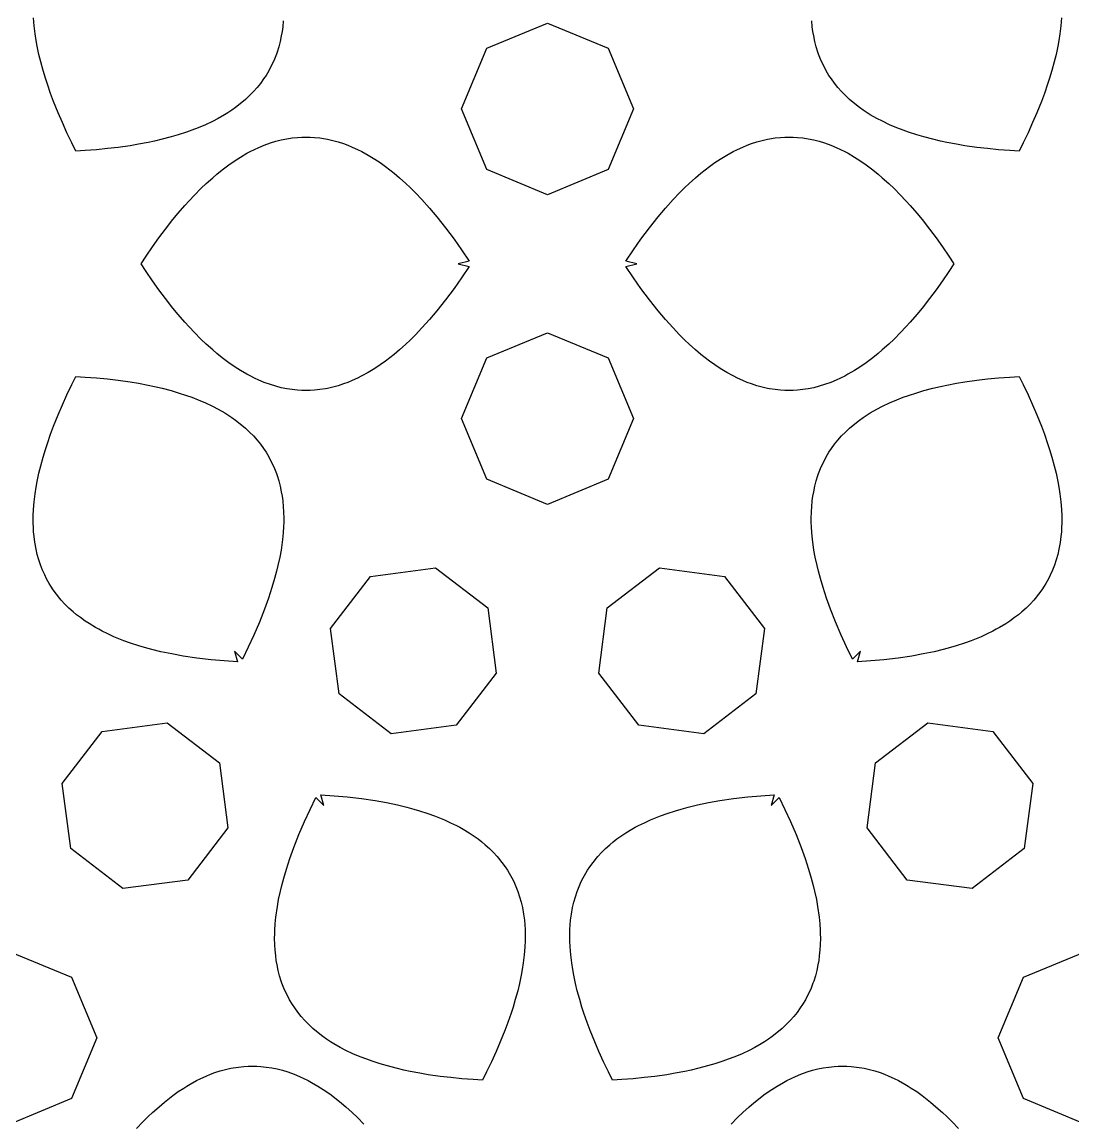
# Model space of a CAD drawing. Header units: metres. Extents: x -75 to 75, y 0 to 231.
# Drawn here: x -14.69 to 14.69, y 27.91 to 58.72 of the extents above; entities that cross this region are included whole.
import ezdxf

# ---------------------------------------------------------------- set-up
doc = ezdxf.new("R2010")
doc.units = ezdxf.units.M

msp = doc.modelspace()

# ---------------------------------------------------------------- linework, layer by layer
for p, q in [((-14.3509, 58.618), (-14.3683, 58.8364)), ((-14.3239, 58.3946), (-14.3509, 58.618)), ((-7.40158, 58.5887), (-7.41898, 58.4605)), ((-7.38556, 58.7535), (-7.40158, 58.5887)), ((-1.69739, 57.9881), (0, 58.6913)), ((0, 58.6913), (1.69739, 57.9881)), ((7.40158, 58.5901), (7.38556, 58.7544)), ((7.41898, 58.4615), (7.40158, 58.5901)), ((14.3509, 58.6166), (14.3239, 58.3937)), ((14.3683, 58.8354), (14.3509, 58.6166)), ((-14.2946, 58.2037), (-14.3239, 58.3946)), ((-7.44095, 58.3347), (-7.47345, 58.1804)), ((-7.41898, 58.4605), (-7.44095, 58.3347)), ((7.44049, 58.336), (7.41898, 58.4615)), ((7.47299, 58.1818), (7.44049, 58.336)), ((14.3239, 58.3937), (14.295, 58.2037)), ((-14.2662, 58.0495), (-14.2946, 58.2037)), ((-14.2159, 57.8123), (-14.2662, 58.0495)), ((-7.51282, 58.0307), (-7.55905, 57.8828)), ((-7.47345, 58.1804), (-7.51282, 58.0307)), ((-2.40005, 56.2912), (-1.69739, 57.9881)), ((1.69739, 57.9881), (2.40005, 56.2912)), ((7.51282, 58.0307), (7.47299, 58.1818)), ((7.55859, 57.8838), (7.51282, 58.0307)), ((14.2662, 58.0486), (14.2159, 57.8119)), ((14.295, 58.2037), (14.2662, 58.0486)), ((-14.1664, 57.6105), (-14.2159, 57.8123)), ((-7.63367, 57.6837), (-7.69547, 57.5459)), ((-7.57828, 57.8252), (-7.63367, 57.6837)), ((-7.55905, 57.8828), (-7.57828, 57.8252)), ((7.57782, 57.8265), (7.55859, 57.8838)), ((7.63321, 57.6851), (7.57782, 57.8265)), ((7.69501, 57.5468), (7.63321, 57.6851)), ((14.2159, 57.8119), (14.1664, 57.6105)), ((-14.0996, 57.3647), (-14.1664, 57.6105)), ((-14.0359, 57.1536), (-14.0996, 57.3647)), ((-7.79205, 57.3592), (-7.86896, 57.2305)), ((-7.74902, 57.4384), (-7.79205, 57.3592)), ((-7.69547, 57.5459), (-7.74902, 57.4384)), ((7.74857, 57.4393), (7.69501, 57.5468)), ((7.79114, 57.3605), (7.74857, 57.4393)), ((7.8685, 57.2314), (7.79114, 57.3605)), ((14.0991, 57.3647), (14.0364, 57.1536)), ((14.1664, 57.6105), (14.0991, 57.3647)), ((-13.981, 56.9843), (-14.0359, 57.1536)), ((-7.93533, 57.1303), (-8.02368, 57.0076)), ((-7.86896, 57.2305), (-7.93533, 57.1303)), ((7.93533, 57.1303), (7.8685, 57.2314)), ((8.02277, 57.009), (7.93533, 57.1303)), ((14.0364, 57.1536), (13.9806, 56.9843)), ((-13.8899, 56.7233), (-13.981, 56.9843)), ((-13.8075, 56.5027), (-13.8899, 56.7233)), ((-8.22052, 56.7755), (-8.32901, 56.6647)), ((-8.11798, 56.8913), (-8.22052, 56.7755)), ((-8.02368, 57.0076), (-8.11798, 56.8913)), ((8.11798, 56.8913), (8.02277, 57.009)), ((8.2196, 56.7764), (8.11798, 56.8913)), ((8.32809, 56.6656), (8.2196, 56.7764)), ((13.8904, 56.7233), (13.8071, 56.5027)), ((13.9806, 56.9843), (13.8904, 56.7233)), ((-13.6798, 56.1868), (-13.8075, 56.5027)), ((-8.58856, 56.4349), (-8.71857, 56.3351)), ((-8.44345, 56.5576), (-8.58856, 56.4349)), ((-8.32901, 56.6647), (-8.44345, 56.5576)), ((8.44345, 56.5576), (8.32809, 56.6656)), ((8.58856, 56.4349), (8.44345, 56.5576)), ((8.71857, 56.3351), (8.58856, 56.4349)), ((13.8071, 56.5027), (13.6798, 56.1868)), ((-13.5612, 55.9099), (-13.6798, 56.1868)), ((-9.02481, 56.1314), (-9.20517, 56.028)), ((-8.93784, 56.1859), (-9.02481, 56.1314)), ((-8.82523, 56.2596), (-8.93784, 56.1859)), ((-8.71857, 56.3351), (-8.82523, 56.2596)), ((-1.69739, 54.5943), (-2.40005, 56.2912)), ((2.40005, 56.2912), (1.69739, 54.5943)), ((8.82523, 56.2596), (8.71857, 56.3351)), ((8.93784, 56.1859), (8.82523, 56.2596)), ((9.0239, 56.1319), (8.93784, 56.1859)), ((9.20517, 56.028), (9.0239, 56.1319)), ((13.6798, 56.1868), (13.5612, 55.9094)), ((-13.4322, 55.6279), (-13.5612, 55.9099)), ((-9.56039, 55.8513), (-9.76639, 55.7634)), ((-9.36264, 55.9451), (-9.56039, 55.8513)), ((-9.20517, 56.028), (-9.36264, 55.9451)), ((9.36172, 55.9456), (9.20517, 56.028)), ((9.55948, 55.8517), (9.36172, 55.9456)), ((9.76639, 55.7634), (9.55948, 55.8517)), ((13.5612, 55.9094), (13.4322, 55.6279)), ((-13.2953, 55.3409), (-13.4322, 55.6279)), ((-10.5244, 55.508), (-10.7712, 55.443)), ((-10.3244, 55.5661), (-10.5244, 55.508)), ((-10.0951, 55.6403), (-10.3244, 55.5661)), ((-9.94583, 55.6943), (-10.0951, 55.6403)), ((-9.76639, 55.7634), (-9.94583, 55.6943)), ((-7.29126, 55.4562), (-7.13928, 55.4796)), ((-7.13928, 55.4796), (-6.98914, 55.4951)), ((-6.98914, 55.4951), (-6.87057, 55.5025)), ((-6.87057, 55.5025), (-6.72089, 55.5048)), ((-6.72089, 55.5048), (-6.62979, 55.5025)), ((-6.62979, 55.5025), (-6.51123, 55.4951)), ((-6.51123, 55.4951), (-6.36108, 55.4796)), ((-6.36108, 55.4796), (-6.20956, 55.4567)), ((6.20956, 55.4562), (6.36108, 55.4796)), ((6.36108, 55.4796), (6.51123, 55.4951)), ((6.51123, 55.4951), (6.62979, 55.502)), ((6.62979, 55.502), (6.72089, 55.5048)), ((6.72089, 55.5048), (6.87057, 55.5029)), ((6.87057, 55.5029), (6.98914, 55.4951)), ((6.98914, 55.4951), (7.13928, 55.4796)), ((7.13928, 55.4796), (7.29126, 55.4562)), ((9.94583, 55.6943), (9.76639, 55.7634)), ((10.0951, 55.6407), (9.94583, 55.6943)), ((10.3244, 55.5661), (10.0951, 55.6407)), ((10.5244, 55.508), (10.3244, 55.5661)), ((10.7712, 55.443), (10.5244, 55.508)), ((13.4322, 55.6279), (13.2953, 55.3409)), ((-13.1804, 55.112), (-13.2953, 55.3409)), ((-12.3001, 55.1816), (-12.6082, 55.1523)), ((-12.0012, 55.2173), (-12.3001, 55.1816)), ((-11.6643, 55.2649), (-12.0012, 55.2173)), ((-11.4304, 55.3038), (-11.6643, 55.2649)), ((-11.1607, 55.3555), (-11.4304, 55.3038)), ((-10.9854, 55.3926), (-11.1607, 55.3555)), ((-10.7712, 55.443), (-10.9854, 55.3926)), ((-8.18985, 55.1596), (-8.07083, 55.2141)), ((-8.07083, 55.2141), (-7.91977, 55.2768)), ((-7.91977, 55.2768), (-7.74124, 55.3409)), ((-7.74124, 55.3409), (-7.58972, 55.3876)), ((-7.58972, 55.3876), (-7.44095, 55.4256)), ((-7.44095, 55.4256), (-7.29126, 55.4562)), ((-6.20956, 55.4567), (-6.15005, 55.4448)), ((-6.15005, 55.4448), (-5.99945, 55.4109)), ((-5.99945, 55.4109), (-5.8493, 55.3697)), ((-5.8493, 55.3697), (-5.69916, 55.3212)), ((-5.69916, 55.3212), (-5.5806, 55.2768)), ((-5.5806, 55.2768), (-5.45975, 55.2269)), ((-5.45975, 55.2269), (-5.3096, 55.1587)), ((5.3096, 55.1587), (5.45975, 55.2269)), ((5.45975, 55.2269), (5.5806, 55.2773)), ((5.5806, 55.2773), (5.69962, 55.3212)), ((5.69962, 55.3212), (5.8493, 55.3697)), ((5.8493, 55.3697), (5.99945, 55.4109)), ((5.99945, 55.4109), (6.15051, 55.4448)), ((6.15051, 55.4448), (6.20956, 55.4562)), ((7.29126, 55.4562), (7.44095, 55.4256)), ((7.44095, 55.4256), (7.58972, 55.3871)), ((7.58972, 55.3871), (7.74124, 55.3409)), ((7.74124, 55.3409), (7.91977, 55.2768)), ((7.91977, 55.2768), (8.07083, 55.2145)), ((8.07083, 55.2145), (8.18985, 55.1591)), ((10.9854, 55.3926), (10.7712, 55.443)), ((11.1607, 55.3555), (10.9854, 55.3926)), ((11.4304, 55.3033), (11.1607, 55.3555)), ((11.6643, 55.2649), (11.4304, 55.3033)), ((12.0012, 55.2173), (11.6643, 55.2649)), ((12.3001, 55.1816), (12.0012, 55.2173)), ((12.6082, 55.1523), (12.3001, 55.1816)), ((13.2953, 55.3409), (13.1804, 55.112)), ((-12.9254, 55.1276), (-13.1804, 55.112)), ((-12.6082, 55.1523), (-12.9254, 55.1276)), ((-8.72955, 54.852), (-8.58078, 54.9463)), ((-8.58078, 54.9463), (-8.40088, 55.0507)), ((-8.40088, 55.0507), (-8.3107, 55.0987)), ((-8.3107, 55.0987), (-8.18985, 55.1596)), ((-5.3096, 55.1587), (-5.18967, 55.0987)), ((-5.18967, 55.0987), (-5.00977, 55.0003)), ((-5.00977, 55.0003), (-4.9205, 54.9467)), ((-4.9205, 54.9467), (-4.82986, 54.89)), ((-4.82986, 54.89), (-4.67972, 54.7902)), ((4.67972, 54.7902), (4.82986, 54.89)), ((4.82986, 54.89), (4.92004, 54.9472)), ((4.92004, 54.9472), (5.01022, 55.0003)), ((5.01022, 55.0003), (5.18967, 55.0987)), ((5.18967, 55.0987), (5.3096, 55.1587)), ((8.18985, 55.1591), (8.3107, 55.0987)), ((8.3107, 55.0987), (8.40088, 55.0507)), ((8.40088, 55.0507), (8.58078, 54.9467)), ((8.58078, 54.9467), (8.72955, 54.852)), ((12.9254, 55.1276), (12.6082, 55.1523)), ((13.1804, 55.112), (12.9254, 55.1276)), ((-9.24088, 54.4716), (-9.08981, 54.5924)), ((-9.08981, 54.5924), (-8.91083, 54.7266)), ((-8.91083, 54.7266), (-8.72955, 54.852)), ((-4.67972, 54.7902), (-4.53049, 54.684)), ((-4.53049, 54.684), (-4.2897, 54.4958)), ((0, 53.8911), (-1.69739, 54.5943)), ((1.69739, 54.5943), (0, 53.8911)), ((4.2897, 54.4958), (4.53049, 54.684)), ((4.53049, 54.684), (4.67972, 54.7902)), ((8.72955, 54.852), (8.91083, 54.7266)), ((8.91083, 54.7266), (9.08981, 54.5924)), ((9.08981, 54.5924), (9.24088, 54.4716)), ((-9.54071, 54.207), (-9.35989, 54.3695)), ((-9.35989, 54.3695), (-9.24088, 54.4716)), ((-4.2897, 54.4958), (-4.14047, 54.3695)), ((-4.14047, 54.3695), (-3.96011, 54.207)), ((3.95966, 54.207), (4.14047, 54.3695)), ((4.14047, 54.3695), (4.2897, 54.4958)), ((9.24088, 54.4716), (9.35989, 54.3695)), ((9.35989, 54.3695), (9.54117, 54.2075)), ((-9.8703, 53.882), (-9.68994, 54.0646)), ((-9.68994, 54.0646), (-9.54071, 54.207)), ((-3.96011, 54.207), (-3.83972, 54.0935)), ((-3.83972, 54.0935), (-3.68958, 53.9442)), ((-3.68958, 53.9442), (-3.51059, 53.7552)), ((3.51013, 53.7556), (3.68958, 53.9442)), ((3.68958, 53.9442), (3.83972, 54.093)), ((3.83972, 54.093), (3.95966, 54.207)), ((9.54117, 54.2075), (9.68994, 54.0646)), ((9.68994, 54.0646), (9.8703, 53.882)), ((-10.1404, 53.589), (-10.0204, 53.7222)), ((-10.0204, 53.7222), (-9.8703, 53.882)), ((-3.51059, 53.7552), (-3.30002, 53.5204)), ((3.30002, 53.5204), (3.51013, 53.7556)), ((9.8703, 53.882), (10.0204, 53.7222)), ((10.0204, 53.7222), (10.1404, 53.589)), ((-10.4704, 53.1981), (-10.3203, 53.3803)), ((-10.3203, 53.3803), (-10.1404, 53.589)), ((-3.30002, 53.5204), (-3.0899, 53.2722)), ((3.0899, 53.2722), (3.30002, 53.5204)), ((10.1404, 53.589), (10.3203, 53.3803)), ((10.3203, 53.3803), (10.4704, 53.1981)), ((-10.6801, 52.9308), (-10.4704, 53.1981)), ((-3.0899, 53.2722), (-2.85049, 52.9701)), ((2.85049, 52.9701), (3.0899, 53.2722)), ((10.4704, 53.1981), (10.6801, 52.9308)), ((-10.8609, 52.6895), (-10.6801, 52.9308)), ((-2.85049, 52.9701), (-2.61017, 52.6483)), ((2.61017, 52.6483), (2.85049, 52.9701)), ((10.6801, 52.9308), (10.8609, 52.6895)), ((-11.2202, 52.1745), (-11.0399, 52.4377)), ((-11.0399, 52.4377), (-10.8609, 52.6895)), ((-2.61017, 52.6483), (-2.40005, 52.3503)), ((2.40005, 52.3503), (2.61017, 52.6483)), ((10.8609, 52.6895), (11.0408, 52.4373)), ((11.0408, 52.4373), (11.2202, 52.1745)), ((-11.3617, 51.9608), (-11.2202, 52.1745)), ((-2.40005, 52.3503), (-2.1904, 52.0395)), ((2.1904, 52.0395), (2.40005, 52.3503)), ((11.2202, 52.1745), (11.3617, 51.9617)), ((-11.2202, 51.7479), (-11.3617, 51.9608)), ((-2.1904, 52.0395), (-2.49664, 51.9612)), ((-2.49664, 51.9612), (-2.1904, 51.8829)), ((-2.1904, 51.8829), (-2.40005, 51.5721)), ((2.49664, 51.9612), (2.1904, 52.0395)), ((2.1904, 51.8829), (2.49664, 51.9612)), ((2.40005, 51.5721), (2.1904, 51.8829)), ((11.3617, 51.9617), (11.2202, 51.7479)), ((-11.0408, 51.4851), (-11.2202, 51.7479)), ((-10.8609, 51.2329), (-11.0408, 51.4851)), ((-2.40005, 51.5721), (-2.61063, 51.2737)), ((2.61017, 51.2741), (2.40005, 51.5721)), ((11.0399, 51.4847), (10.8604, 51.2325)), ((11.2202, 51.7479), (11.0399, 51.4847)), ((-10.6801, 50.9917), (-10.8609, 51.2329)), ((-2.61063, 51.2737), (-2.85049, 50.9523)), ((2.85049, 50.9523), (2.61017, 51.2741)), ((10.8604, 51.2325), (10.6801, 50.9917)), ((-10.4704, 50.7243), (-10.6801, 50.9917)), ((-2.85049, 50.9523), (-3.09036, 50.6497)), ((3.0899, 50.6502), (2.85049, 50.9523)), ((10.6801, 50.9917), (10.4704, 50.7243)), ((-10.3203, 50.5421), (-10.4704, 50.7243)), ((-10.1404, 50.3334), (-10.3203, 50.5421)), ((-3.09036, 50.6497), (-3.30002, 50.4021)), ((3.30002, 50.4021), (3.0899, 50.6502)), ((10.3198, 50.5417), (10.1399, 50.3329)), ((10.4704, 50.7243), (10.3198, 50.5417)), ((-10.0204, 50.2002), (-10.1404, 50.3334)), ((-3.30002, 50.4021), (-3.51013, 50.1668)), ((3.51059, 50.1672), (3.30002, 50.4021)), ((10.1399, 50.3329), (10.02, 50.1997)), ((-9.8703, 50.0404), (-10.0204, 50.2002)), ((-9.68994, 49.8578), (-9.8703, 50.0404)), ((-3.69003, 49.9777), (-3.83972, 49.8294)), ((-3.51013, 50.1668), (-3.69003, 49.9777)), ((-1.69739, 49.3282), (0, 50.0313)), ((0, 50.0313), (1.69739, 49.3282)), ((3.68958, 49.9782), (3.51059, 50.1672)), ((3.83972, 49.8289), (3.68958, 49.9782)), ((9.86984, 50.04), (9.68994, 49.8578)), ((10.02, 50.1997), (9.86984, 50.04)), ((-9.54117, 49.715), (-9.68994, 49.8578)), ((-9.35989, 49.5529), (-9.54117, 49.715)), ((-3.96011, 49.715), (-4.14047, 49.5529)), ((-3.83972, 49.8294), (-3.96011, 49.715)), ((3.96011, 49.7154), (3.83972, 49.8289)), ((4.14047, 49.5529), (3.96011, 49.7154)), ((9.54071, 49.7154), (9.35989, 49.5529)), ((9.68994, 49.8578), (9.54071, 49.7154)), ((-9.24088, 49.4508), (-9.35989, 49.5529)), ((-9.08981, 49.33), (-9.24088, 49.4508)), ((-8.91083, 49.1959), (-9.08981, 49.33)), ((-4.2897, 49.4266), (-4.53049, 49.2384)), ((-4.14047, 49.5529), (-4.2897, 49.4266)), ((-2.40005, 47.6312), (-1.69739, 49.3282)), ((1.69739, 49.3282), (2.40005, 47.6312)), ((4.2897, 49.4266), (4.14047, 49.5529)), ((4.53049, 49.2384), (4.2897, 49.4266)), ((9.08981, 49.33), (8.91083, 49.1959)), ((9.24042, 49.4504), (9.08981, 49.33)), ((9.35989, 49.5529), (9.24042, 49.4504)), ((-8.72955, 49.0704), (-8.91083, 49.1959)), ((-8.58078, 48.9757), (-8.72955, 49.0704)), ((-4.82986, 49.0324), (-4.92004, 48.9752)), ((-4.67972, 49.1322), (-4.82986, 49.0324)), ((-4.53049, 49.2384), (-4.67972, 49.1322)), ((4.67972, 49.1322), (4.53049, 49.2384)), ((4.82986, 49.0324), (4.67972, 49.1322)), ((4.9205, 48.9757), (4.82986, 49.0324)), ((8.72955, 49.0704), (8.58078, 48.9761)), ((8.91083, 49.1959), (8.72955, 49.0704)), ((-13.2953, 48.5815), (-13.1804, 48.8104)), ((-13.1804, 48.8104), (-12.9254, 48.7949)), ((-12.9254, 48.7949), (-12.6082, 48.7701)), ((-12.6082, 48.7701), (-12.3001, 48.7408)), ((-12.3001, 48.7408), (-12.0012, 48.7051)), ((-12.0012, 48.7051), (-11.6643, 48.6575)), ((-8.40088, 48.8718), (-8.58078, 48.9757)), ((-8.3107, 48.8237), (-8.40088, 48.8718)), ((-8.18985, 48.7633), (-8.3107, 48.8237)), ((-8.07083, 48.7079), (-8.18985, 48.7633)), ((-7.91977, 48.6456), (-8.07083, 48.7079)), ((-5.46066, 48.6951), (-5.5806, 48.6452)), ((-5.31052, 48.7633), (-5.46066, 48.6951)), ((-5.18967, 48.8237), (-5.31052, 48.7633)), ((-5.01022, 48.9221), (-5.18967, 48.8237)), ((-4.92004, 48.9752), (-5.01022, 48.9221)), ((5.00977, 48.9221), (4.9205, 48.9757)), ((5.18967, 48.8237), (5.00977, 48.9221)), ((5.3096, 48.7637), (5.18967, 48.8237)), ((5.45975, 48.6955), (5.3096, 48.7637)), ((5.5806, 48.6456), (5.45975, 48.6955)), ((8.07083, 48.7083), (7.91977, 48.6456)), ((8.18985, 48.7628), (8.07083, 48.7083)), ((8.30978, 48.8232), (8.18985, 48.7628)), ((8.39996, 48.8713), (8.30978, 48.8232)), ((8.58078, 48.9761), (8.39996, 48.8713)), ((11.6643, 48.6575), (12.0012, 48.7051)), ((12.0012, 48.7051), (12.3001, 48.7408)), ((12.3001, 48.7408), (12.6082, 48.7701)), ((12.6082, 48.7701), (12.9254, 48.7949)), ((12.9254, 48.7949), (13.1804, 48.8104)), ((13.1804, 48.8104), (13.2953, 48.5815)), ((-13.4322, 48.2945), (-13.2953, 48.5815)), ((-11.6643, 48.6575), (-11.4304, 48.6191)), ((-11.4304, 48.6191), (-11.1607, 48.5669)), ((-11.1607, 48.5669), (-10.9854, 48.5298)), ((-10.9854, 48.5298), (-10.7712, 48.4795)), ((-10.7712, 48.4795), (-10.5244, 48.4145)), ((-10.5244, 48.4145), (-10.3244, 48.3563)), ((-7.74124, 48.5815), (-7.91977, 48.6456)), ((-7.58972, 48.5353), (-7.74124, 48.5815)), ((-7.44095, 48.4969), (-7.58972, 48.5353)), ((-7.29126, 48.4662), (-7.44095, 48.4969)), ((-7.13928, 48.4428), (-7.29126, 48.4662)), ((-6.98914, 48.4273), (-7.13928, 48.4428)), ((-6.87057, 48.4195), (-6.98914, 48.4273)), ((-6.72089, 48.4177), (-6.87057, 48.4195)), ((-6.62979, 48.4204), (-6.72089, 48.4177)), ((-6.51123, 48.4273), (-6.62979, 48.4204)), ((-6.36108, 48.4428), (-6.51123, 48.4273)), ((-6.20956, 48.4662), (-6.36108, 48.4428)), ((-6.15051, 48.4776), (-6.20956, 48.4662)), ((-5.99945, 48.5115), (-6.15051, 48.4776)), ((-5.8493, 48.5527), (-5.99945, 48.5115)), ((-5.70099, 48.6008), (-5.8493, 48.5527)), ((-5.5806, 48.6452), (-5.70099, 48.6008)), ((5.69916, 48.6012), (5.5806, 48.6456)), ((5.8493, 48.5527), (5.69916, 48.6012)), ((5.99945, 48.5115), (5.8493, 48.5527)), ((6.15005, 48.4776), (5.99945, 48.5115)), ((6.20956, 48.4657), (6.15005, 48.4776)), ((6.36108, 48.4428), (6.20956, 48.4657)), ((6.51123, 48.4273), (6.36108, 48.4428)), ((6.62979, 48.42), (6.51123, 48.4273)), ((6.72089, 48.4177), (6.62979, 48.42)), ((6.87057, 48.42), (6.72089, 48.4177)), ((6.98914, 48.4273), (6.87057, 48.42)), ((7.13928, 48.4428), (6.98914, 48.4273)), ((7.29126, 48.4662), (7.13928, 48.4428)), ((7.44095, 48.4969), (7.29126, 48.4662)), ((7.58972, 48.5349), (7.44095, 48.4969)), ((7.73987, 48.5811), (7.58972, 48.5349)), ((7.91977, 48.6456), (7.73987, 48.5811)), ((10.3244, 48.3563), (10.5244, 48.4145)), ((10.5244, 48.4145), (10.7712, 48.4795)), ((10.7712, 48.4795), (10.9854, 48.5298)), ((10.9854, 48.5298), (11.1607, 48.5669)), ((11.1607, 48.5669), (11.4304, 48.6186)), ((11.4304, 48.6186), (11.6643, 48.6575)), ((13.2953, 48.5815), (13.4322, 48.2945)), ((-13.5612, 48.0125), (-13.4322, 48.2945)), ((-10.3244, 48.3563), (-10.0951, 48.2817)), ((-10.0951, 48.2817), (-9.94583, 48.2281)), ((-9.94583, 48.2281), (-9.76639, 48.159)), ((-9.76639, 48.159), (-9.55948, 48.0707)), ((9.55948, 48.0707), (9.76639, 48.159)), ((9.76639, 48.159), (9.94583, 48.2281)), ((9.94583, 48.2281), (10.0951, 48.2822)), ((10.0951, 48.2822), (10.3244, 48.3563)), ((13.4322, 48.2945), (13.5612, 48.0125)), ((-13.6798, 47.7356), (-13.5612, 48.0125)), ((-9.55948, 48.0707), (-9.36172, 47.9768)), ((-9.36172, 47.9768), (-9.20517, 47.8944)), ((-9.20517, 47.8944), (-9.0239, 47.7905)), ((-9.0239, 47.7905), (-8.93784, 47.7365)), ((8.93784, 47.7365), (9.0239, 47.7905)), ((9.0239, 47.7905), (9.20517, 47.8944)), ((9.20517, 47.8944), (9.36172, 47.9768)), ((9.36172, 47.9768), (9.55948, 48.0707)), ((13.5612, 48.0125), (13.6798, 47.7356)), ((-13.8071, 47.4197), (-13.6798, 47.7356)), ((-8.93784, 47.7365), (-8.82523, 47.6628)), ((-8.82523, 47.6628), (-8.71857, 47.5873)), ((-8.71857, 47.5873), (-8.58856, 47.4875)), ((-8.58856, 47.4875), (-8.44345, 47.3648)), ((-1.69739, 45.9343), (-2.40005, 47.6312)), ((2.40005, 47.6312), (1.69739, 45.9343)), ((8.44345, 47.3648), (8.58856, 47.4875)), ((8.58856, 47.4875), (8.71857, 47.5873)), ((8.71857, 47.5873), (8.82523, 47.6628)), ((8.82523, 47.6628), (8.93784, 47.7365)), ((13.6798, 47.7356), (13.8075, 47.4197)), ((-13.9806, 46.9382), (-13.8904, 47.1991)), ((-13.8904, 47.1991), (-13.8071, 47.4197)), ((-8.44345, 47.3648), (-8.32809, 47.2568)), ((-8.32809, 47.2568), (-8.2196, 47.146)), ((8.2196, 47.146), (8.32809, 47.2568)), ((8.32809, 47.2568), (8.44345, 47.3648)), ((13.8075, 47.4197), (13.8899, 47.1991)), ((13.8899, 47.1991), (13.981, 46.9382)), ((-14.0364, 46.7688), (-13.9806, 46.9382)), ((-8.2196, 47.146), (-8.11798, 47.0311)), ((-8.11798, 47.0311), (-8.02277, 46.9135)), ((-8.02277, 46.9135), (-7.93533, 46.7921)), ((7.93533, 46.7921), (8.02277, 46.9135)), ((8.02277, 46.9135), (8.11798, 47.0311)), ((8.11798, 47.0311), (8.2196, 47.146)), ((13.981, 46.9382), (14.0359, 46.7688)), ((-14.1664, 46.312), (-14.0991, 46.5578)), ((-14.0991, 46.5578), (-14.0364, 46.7688)), ((-7.93533, 46.7921), (-7.8685, 46.691)), ((-7.8685, 46.691), (-7.79114, 46.5619)), ((-7.79114, 46.5619), (-7.74857, 46.4832)), ((7.74857, 46.4832), (7.79114, 46.5619)), ((7.79114, 46.5619), (7.8685, 46.691)), ((7.8685, 46.691), (7.93533, 46.7921)), ((14.0359, 46.7688), (14.0996, 46.5578)), ((14.0996, 46.5578), (14.1664, 46.312)), ((-14.2159, 46.1101), (-14.1664, 46.312)), ((-7.74857, 46.4832), (-7.69501, 46.3756)), ((-7.69501, 46.3756), (-7.63321, 46.2373)), ((-7.63321, 46.2373), (-7.57782, 46.0959)), ((7.57782, 46.0959), (7.63321, 46.2373)), ((7.63321, 46.2373), (7.69501, 46.3756)), ((7.69501, 46.3756), (7.74857, 46.4832)), ((14.1664, 46.312), (14.2159, 46.1101)), ((-14.2662, 45.873), (-14.2159, 46.1101)), ((-7.57782, 46.0959), (-7.55859, 46.0387)), ((-7.55859, 46.0387), (-7.51282, 45.8917)), ((0, 45.2312), (-1.69739, 45.9343)), ((1.69739, 45.9343), (0, 45.2312)), ((7.51282, 45.8917), (7.55859, 46.0387)), ((7.55859, 46.0387), (7.57782, 46.0959)), ((14.2159, 46.1101), (14.2662, 45.873)), ((-14.3239, 45.5278), (-14.295, 45.7187)), ((-14.295, 45.7187), (-14.2662, 45.873)), ((-7.51282, 45.8917), (-7.47299, 45.7407)), ((-7.47299, 45.7407), (-7.44049, 45.5864)), ((7.44049, 45.5864), (7.47299, 45.7407)), ((7.47299, 45.7407), (7.51282, 45.8917)), ((14.2662, 45.873), (14.2946, 45.7187)), ((14.2946, 45.7187), (14.3239, 45.5278)), ((-14.3683, 45.0861), (-14.3509, 45.3044)), ((-14.3509, 45.3044), (-14.3239, 45.5278)), ((-7.44049, 45.5864), (-7.41898, 45.461)), ((-7.41898, 45.461), (-7.40158, 45.3323)), ((-7.40158, 45.3323), (-7.38556, 45.168)), ((7.38556, 45.168), (7.40158, 45.3323)), ((7.40158, 45.3323), (7.41898, 45.461)), ((7.41898, 45.461), (7.44049, 45.5864)), ((14.3239, 45.5278), (14.3509, 45.3044)), ((14.3509, 45.3044), (14.3683, 45.0861)), ((-14.3765, 44.9094), (-14.3683, 45.0861)), ((-7.38556, 45.168), (-7.37823, 45.0357)), ((-7.37823, 45.0357), (-7.3732, 44.8293)), ((7.3732, 44.8302), (7.37778, 45.0357)), ((7.37778, 45.0357), (7.38556, 45.168)), ((14.3683, 45.0861), (14.3761, 44.9098)), ((-14.3765, 44.7006), (-14.3765, 44.9094)), ((-14.3729, 44.5995), (-14.3765, 44.7006)), ((-7.37411, 44.7244), (-7.37869, 44.6187)), ((-7.3732, 44.8293), (-7.37411, 44.7244)), ((7.37457, 44.7244), (7.3732, 44.8302)), ((7.37869, 44.6191), (7.37457, 44.7244)), ((14.377, 44.7006), (14.3729, 44.5985)), ((14.3761, 44.9098), (14.377, 44.7006)), ((-14.3651, 44.4658), (-14.3729, 44.5995)), ((-14.3527, 44.334), (-14.3651, 44.4658)), ((-7.39014, 44.4383), (-7.40753, 44.2543)), ((-7.37869, 44.6187), (-7.39014, 44.4383)), ((7.39014, 44.4392), (7.37869, 44.6191)), ((7.40753, 44.2557), (7.39014, 44.4392)), ((14.3651, 44.4649), (14.3527, 44.333)), ((14.3729, 44.5985), (14.3651, 44.4649)), ((-14.3321, 44.1733), (-14.3527, 44.334)), ((-14.2982, 43.9851), (-14.3321, 44.1733)), ((-7.40753, 44.2543), (-7.44965, 43.9549)), ((7.44965, 43.9549), (7.40753, 44.2557)), ((14.3317, 44.1714), (14.2978, 43.9851)), ((14.3527, 44.333), (14.3317, 44.1714)), ((-14.2621, 43.8322), (-14.2982, 43.9851)), ((-14.2209, 43.683), (-14.2621, 43.8322)), ((-7.48444, 43.7599), (-7.53479, 43.5233)), ((-7.44965, 43.9549), (-7.48444, 43.7599)), ((7.48489, 43.7599), (7.44965, 43.9549)), ((7.53479, 43.5237), (7.48489, 43.7599)), ((14.2621, 43.8309), (14.2204, 43.6816)), ((14.2978, 43.9851), (14.2621, 43.8309)), ((-14.1728, 43.5379), (-14.2209, 43.683)), ((-14.1174, 43.3965), (-14.1728, 43.5379)), ((-7.53479, 43.5233), (-7.5737, 43.3626)), ((-4.95026, 43.2143), (-3.12927, 43.4546)), ((-3.12927, 43.4546), (-1.67175, 42.3358)), ((1.67175, 42.3358), (3.12927, 43.4546)), ((3.12927, 43.4546), (4.95026, 43.2143)), ((7.5737, 43.3626), (7.53479, 43.5237)), ((14.1724, 43.5365), (14.117, 43.3951)), ((14.2204, 43.6816), (14.1724, 43.5365)), ((-14.0556, 43.2582), (-14.1174, 43.3965)), ((-14.0016, 43.1493), (-14.0556, 43.2582)), ((-13.9297, 43.0197), (-14.0016, 43.1493)), ((-7.62772, 43.1589), (-7.70142, 42.908)), ((-7.5737, 43.3626), (-7.62772, 43.1589)), ((-6.06857, 41.7577), (-4.95026, 43.2143)), ((4.95026, 43.2143), (6.06857, 41.7577)), ((7.62772, 43.1589), (7.5737, 43.3626)), ((7.70187, 42.908), (7.62772, 43.1589)), ((14.0016, 43.1493), (13.9293, 43.0188)), ((14.0552, 43.2573), (14.0016, 43.1493)), ((14.117, 43.3951), (14.0552, 43.2573)), ((-13.8821, 42.9428), (-13.9297, 43.0197)), ((-13.8153, 42.8416), (-13.8821, 42.9428)), ((-13.7279, 42.7203), (-13.8153, 42.8416)), ((-7.70142, 42.908), (-7.79938, 42.6091)), ((7.79892, 42.6091), (7.70187, 42.908)), ((13.8153, 42.8416), (13.727, 42.719)), ((13.8817, 42.9419), (13.8153, 42.8416)), ((13.9293, 43.0188), (13.8817, 42.9419)), ((-13.6327, 42.6022), (-13.7279, 42.7203)), ((-13.5924, 42.5555), (-13.6327, 42.6022)), ((-13.4885, 42.4429), (-13.5924, 42.5555)), ((-7.79938, 42.6091), (-7.91061, 42.3024)), ((7.91016, 42.3033), (7.79892, 42.6091)), ((13.5919, 42.5551), (13.4885, 42.4429)), ((13.6317, 42.6013), (13.5919, 42.5551)), ((13.727, 42.719), (13.6317, 42.6013)), ((-13.3777, 42.3335), (-13.4885, 42.4429)), ((-13.2596, 42.2269), (-13.3777, 42.3335)), ((-13.1621, 42.1463), (-13.2596, 42.2269)), ((-7.91061, 42.3024), (-8.05206, 41.9431)), ((-1.67175, 42.3358), (-1.43143, 40.5139)), ((1.43143, 40.5139), (1.67175, 42.3358)), ((8.05161, 41.944), (7.91016, 42.3033)), ((13.2596, 42.2269), (13.1621, 42.1463)), ((13.3768, 42.3326), (13.2596, 42.2269)), ((13.4885, 42.4429), (13.3768, 42.3326)), ((-13.0586, 42.0662), (-13.1621, 42.1463)), ((-12.9254, 41.971), (-13.0586, 42.0662)), ((-12.8133, 41.8973), (-12.9254, 41.971)), ((-8.05206, 41.9431), (-8.21045, 41.5746)), ((8.21045, 41.575), (8.05161, 41.944)), ((12.9254, 41.971), (12.8123, 41.8968)), ((13.0586, 42.0662), (12.9254, 41.971)), ((13.1621, 42.1463), (13.0586, 42.0662)), ((-12.6379, 41.7906), (-12.8133, 41.8973)), ((-12.5459, 41.7393), (-12.6379, 41.7906)), ((-12.4525, 41.6899), (-12.5459, 41.7393)), ((-12.291, 41.6098), (-12.4525, 41.6899)), ((-12.1234, 41.5334), (-12.291, 41.6098)), ((-5.82825, 39.9358), (-6.06857, 41.7577)), ((6.06857, 41.7577), (5.82825, 39.9358)), ((12.29, 41.6093), (12.1225, 41.5329)), ((12.4516, 41.6895), (12.29, 41.6093)), ((12.5459, 41.7393), (12.4516, 41.6895)), ((12.637, 41.7902), (12.5459, 41.7393)), ((12.8123, 41.8968), (12.637, 41.7902)), ((-11.8401, 41.4189), (-12.1234, 41.5334)), ((-11.6556, 41.3521), (-11.8401, 41.4189)), ((-11.4262, 41.2775), (-11.6556, 41.3521)), ((-8.21045, 41.5746), (-8.36334, 41.244)), ((8.36288, 41.245), (8.21045, 41.575)), ((11.6556, 41.3516), (11.4262, 41.2775)), ((11.8401, 41.4189), (11.6556, 41.3516)), ((12.1225, 41.5329), (11.8401, 41.4189)), ((-11.2669, 41.2308), (-11.4262, 41.2775)), ((-11.0632, 41.1758), (-11.2669, 41.2308)), ((-10.8083, 41.114), (-11.0632, 41.1758)), ((-10.5016, 41.049), (-10.8083, 41.114)), ((-10.1802, 40.9918), (-10.5016, 41.049)), ((-9.79797, 40.9351), (-10.1802, 40.9918)), ((-8.52814, 40.9076), (-8.74786, 41.1324)), ((-8.74786, 41.1324), (-8.66272, 40.8289)), ((-8.36334, 41.244), (-8.52814, 40.9076)), ((8.52814, 40.9076), (8.36288, 41.245)), ((8.74786, 41.1324), (8.52814, 40.9076)), ((8.66272, 40.8289), (8.74786, 41.1324)), ((10.1802, 40.9918), (9.79797, 40.9351)), ((10.5016, 41.0495), (10.1802, 40.9918)), ((10.8083, 41.114), (10.5016, 41.0495)), ((11.0632, 41.1758), (10.8083, 41.114)), ((11.2669, 41.2308), (11.0632, 41.1758)), ((11.4262, 41.2775), (11.2669, 41.2308)), ((-9.39972, 40.8879), (-9.79797, 40.9351)), ((-9.03717, 40.8549), (-9.39972, 40.8879)), ((-8.66272, 40.8289), (-9.03717, 40.8549)), ((9.03717, 40.8549), (8.66272, 40.8289)), ((9.39972, 40.8879), (9.03717, 40.8549)), ((9.79797, 40.9351), (9.39972, 40.8879)), ((-1.43143, 40.5139), (-2.54974, 39.0573)), ((2.54974, 39.0573), (1.43143, 40.5139)), ((-4.37073, 38.817), (-5.82825, 39.9358)), ((5.82825, 39.9358), (4.37073, 38.817)), ((-13.5686, 37.4277), (-12.4503, 38.8843)), ((-12.4503, 38.8843), (-10.6293, 39.1246)), ((-10.6293, 39.1246), (-9.17175, 38.0058)), ((-2.54974, 39.0573), (-4.37073, 38.817)), ((4.37073, 38.817), (2.54974, 39.0573)), ((9.17175, 38.0058), (10.6293, 39.1246)), ((10.6293, 39.1246), (12.4503, 38.8843)), ((12.4503, 38.8843), (13.5686, 37.4277)), ((-9.17175, 38.0058), (-8.93143, 36.1839)), ((8.93143, 36.1839), (9.17175, 38.0058)), ((-13.3282, 35.6058), (-13.5686, 37.4277)), ((13.5686, 37.4277), (13.3282, 35.6058)), ((-6.63712, 36.6966), (-6.47186, 37.034)), ((-6.47186, 37.034), (-6.25214, 36.8092)), ((-6.25214, 36.8092), (-6.33728, 37.1127)), ((-6.33728, 37.1127), (-5.96283, 37.0866)), ((-5.96283, 37.0866), (-5.60028, 37.0537)), ((-5.60028, 37.0537), (-5.20203, 37.0065)), ((-5.20203, 37.0065), (-4.81979, 36.9498)), ((4.81979, 36.9498), (5.20203, 37.0065)), ((5.20203, 37.0065), (5.60028, 37.0537)), ((5.60028, 37.0537), (5.96283, 37.0866)), ((5.96283, 37.0866), (6.33728, 37.1127)), ((6.33728, 37.1127), (6.25214, 36.8092)), ((6.25214, 36.8092), (6.47186, 37.034)), ((6.47186, 37.034), (6.63712, 36.6966)), ((-6.78955, 36.3666), (-6.63712, 36.6966)), ((-4.81979, 36.9498), (-4.49844, 36.8925)), ((-4.49844, 36.8925), (-4.19174, 36.8275)), ((-4.19174, 36.8275), (-3.93677, 36.7657)), ((-3.93677, 36.7657), (-3.73306, 36.7108)), ((-3.73306, 36.7108), (-3.57376, 36.6641)), ((3.57376, 36.6641), (3.73306, 36.7108)), ((3.73306, 36.7108), (3.93677, 36.7657)), ((3.93677, 36.7657), (4.19174, 36.8275)), ((4.19174, 36.8275), (4.49844, 36.8921)), ((4.49844, 36.8921), (4.81979, 36.9498)), ((6.63712, 36.6966), (6.78955, 36.3666)), ((-6.94839, 35.9976), (-6.78955, 36.3666)), ((-3.57376, 36.6641), (-3.34442, 36.5895)), ((-3.34442, 36.5895), (-3.15994, 36.5227)), ((-3.15994, 36.5227), (-2.87659, 36.4082)), ((-2.87659, 36.4082), (-2.70905, 36.3318)), ((2.70905, 36.3318), (2.87659, 36.4082)), ((2.87659, 36.4082), (3.15994, 36.5227)), ((3.15994, 36.5227), (3.34442, 36.59)), ((3.34442, 36.59), (3.57376, 36.6641)), ((6.78955, 36.3666), (6.94839, 35.9976)), ((-8.93143, 36.1839), (-10.0497, 34.7273)), ((-2.70905, 36.3318), (-2.54745, 36.2517)), ((-2.54745, 36.2517), (-2.45407, 36.2022)), ((-2.45407, 36.2022), (-2.36206, 36.151)), ((-2.36206, 36.151), (-2.18674, 36.0443)), ((2.18674, 36.0443), (2.36206, 36.151)), ((2.36206, 36.151), (2.45407, 36.2022)), ((2.45407, 36.2022), (2.54745, 36.2517)), ((2.54745, 36.2517), (2.70905, 36.3318)), ((10.0497, 34.7273), (8.93143, 36.1839)), ((-7.08984, 35.6383), (-6.94839, 35.9976)), ((-2.18674, 36.0443), (-2.07458, 35.9706)), ((-2.07458, 35.9706), (-1.94138, 35.8754)), ((-1.94138, 35.8754), (-1.83792, 35.7953)), ((-1.83792, 35.7953), (-1.74042, 35.7147)), ((1.74042, 35.7147), (1.83792, 35.7953)), ((1.83792, 35.7953), (1.94138, 35.8754)), ((1.94138, 35.8754), (2.07458, 35.9706)), ((2.07458, 35.9706), (2.18674, 36.0443)), ((6.94839, 35.9976), (7.08984, 35.6383)), ((-11.8707, 34.487), (-13.3282, 35.6058)), ((-7.20062, 35.3325), (-7.08984, 35.6383)), ((-1.74042, 35.7147), (-1.62231, 35.6081)), ((-1.62231, 35.6081), (-1.51154, 35.4987)), ((-1.51154, 35.4987), (-1.40762, 35.386)), ((1.40762, 35.386), (1.51154, 35.4987)), ((1.51154, 35.4987), (1.62231, 35.6081)), ((1.62231, 35.6081), (1.74042, 35.7147)), ((7.08984, 35.6383), (7.20108, 35.3325)), ((13.3282, 35.6058), (11.8707, 34.487)), ((-7.29858, 35.0336), (-7.20062, 35.3325)), ((-1.40762, 35.386), (-1.36734, 35.3394)), ((-1.36734, 35.3394), (-1.27213, 35.2213)), ((-1.27213, 35.2213), (-1.18469, 35.0999)), ((1.18469, 35.0999), (1.27213, 35.2213)), ((1.27213, 35.2213), (1.36734, 35.3394)), ((1.36734, 35.3394), (1.40762, 35.386)), ((7.20108, 35.3325), (7.29813, 35.0336)), ((-7.37228, 34.7827), (-7.29858, 35.0336)), ((-1.18469, 35.0999), (-1.11786, 34.9988)), ((-1.11786, 34.9988), (-1.07025, 34.9219)), ((-1.07025, 34.9219), (-0.99838, 34.7923)), ((0.99838, 34.7923), (1.07025, 34.9219)), ((1.07025, 34.9219), (1.11786, 34.9988)), ((1.11786, 34.9988), (1.18469, 35.0999)), ((7.29813, 35.0336), (7.37228, 34.7827)), ((-10.0497, 34.7273), (-11.8707, 34.487)), ((-7.46521, 34.4179), (-7.4263, 34.579)), ((-7.4263, 34.579), (-7.37228, 34.7827)), ((-0.99838, 34.7923), (-0.94437, 34.6834)), ((-0.94437, 34.6834), (-0.88257, 34.5451)), ((-0.88257, 34.5451), (-0.82718, 34.4037)), ((0.82718, 34.4037), (0.88257, 34.5451)), ((0.88257, 34.5451), (0.94437, 34.6834)), ((0.94437, 34.6834), (0.99838, 34.7923)), ((7.37228, 34.7827), (7.4263, 34.579)), ((7.4263, 34.579), (7.46521, 34.4179)), ((11.8707, 34.487), (10.0497, 34.7273)), ((-7.51556, 34.1817), (-7.46521, 34.4179)), ((-0.82718, 34.4037), (-0.77911, 34.2586)), ((-0.77911, 34.2586), (-0.73791, 34.1093)), ((0.73746, 34.1093), (0.77911, 34.2586)), ((0.77911, 34.2586), (0.82718, 34.4037)), ((7.46521, 34.4179), (7.51511, 34.1817)), ((-7.59247, 33.6859), (-7.55035, 33.9867)), ((-7.55035, 33.9867), (-7.51556, 34.1817)), ((-0.73791, 34.1093), (-0.70175, 33.9565)), ((-0.70175, 33.9565), (-0.66788, 33.7683)), ((0.66788, 33.7683), (0.70221, 33.9565)), ((0.70221, 33.9565), (0.73746, 34.1093)), ((7.51511, 34.1817), (7.55035, 33.9867)), ((7.55035, 33.9867), (7.59247, 33.6859)), ((-7.60986, 33.5023), (-7.59247, 33.6859)), ((-0.66788, 33.7683), (-0.64728, 33.6076)), ((-0.64728, 33.6076), (-0.63492, 33.4758)), ((0.63492, 33.4758), (0.64728, 33.6076)), ((0.64728, 33.6076), (0.66788, 33.7683)), ((7.59247, 33.6859), (7.60986, 33.5023)), ((-7.62589, 33.2172), (-7.62131, 33.3224)), ((-7.62131, 33.3224), (-7.60986, 33.5023)), ((-0.63492, 33.4758), (-0.62714, 33.3421)), ((-0.62714, 33.3421), (-0.62347, 33.241)), ((0.62302, 33.241), (0.62714, 33.3421)), ((0.62714, 33.3421), (0.63492, 33.4758)), ((7.60986, 33.5023), (7.62131, 33.3224)), ((7.62131, 33.3224), (7.62543, 33.2172)), ((-7.6268, 33.1123), (-7.62589, 33.2172)), ((-7.62177, 32.9059), (-7.6268, 33.1123)), ((-0.62347, 33.0322), (-0.63171, 32.8546)), ((-0.62347, 33.241), (-0.62347, 33.0322)), ((0.62393, 33.0318), (0.62302, 33.241)), ((0.63171, 32.8555), (0.62393, 33.0318)), ((7.6268, 33.1114), (7.62222, 32.9059)), ((7.62543, 33.2172), (7.6268, 33.1114)), ((-15, 32.7104), (-13.3026, 32.0073)), ((-7.61444, 32.7736), (-7.62177, 32.9059)), ((-7.59842, 32.6093), (-7.61444, 32.7736)), ((-0.63171, 32.8546), (-0.64911, 32.6358)), ((0.64911, 32.6372), (0.63171, 32.8555)), ((7.61444, 32.7727), (7.59842, 32.6079)), ((7.62222, 32.9059), (7.61444, 32.7727)), ((13.3026, 32.0073), (15, 32.7104)), ((-7.58102, 32.4806), (-7.59842, 32.6093)), ((-7.55951, 32.3552), (-7.58102, 32.4806)), ((-0.67612, 32.4129), (-0.70496, 32.2229)), ((-0.64911, 32.6358), (-0.67612, 32.4129)), ((0.67612, 32.4138), (0.64911, 32.6372)), ((0.70541, 32.2229), (0.67612, 32.4138)), ((7.58102, 32.4797), (7.55905, 32.3538)), ((7.59842, 32.6079), (7.58102, 32.4797)), ((-7.52701, 32.2009), (-7.55951, 32.3552)), ((-7.48718, 32.0499), (-7.52701, 32.2009)), ((-7.44141, 31.9029), (-7.48718, 32.0499)), ((-0.73379, 32.0677), (-0.78415, 31.8311)), ((-0.70496, 32.2229), (-0.73379, 32.0677)), ((0.73379, 32.0686), (0.70541, 32.2229)), ((0.78415, 31.8315), (0.73379, 32.0686)), ((7.48718, 32.0499), (7.44095, 31.902)), ((7.52655, 32.1996), (7.48718, 32.0499)), ((7.55905, 32.3538), (7.52655, 32.1996)), ((-13.3026, 32.0073), (-12.5999, 30.3104)), ((-7.42218, 31.8457), (-7.44141, 31.9029)), ((-7.36679, 31.7043), (-7.42218, 31.8457)), ((-0.78415, 31.8311), (-0.83359, 31.6296)), ((0.83359, 31.6296), (0.78415, 31.8315)), ((7.42172, 31.8443), (7.36633, 31.7029)), ((7.44095, 31.902), (7.42172, 31.8443)), ((12.5999, 30.3104), (13.3026, 32.0073)), ((-7.30499, 31.566), (-7.36679, 31.7043)), ((-7.25143, 31.4584), (-7.30499, 31.566)), ((-7.20886, 31.3797), (-7.25143, 31.4584)), ((-0.83359, 31.6296), (-0.90088, 31.3838)), ((0.90042, 31.3838), (0.83359, 31.6296)), ((7.25098, 31.4575), (7.20795, 31.3783)), ((7.30453, 31.5651), (7.25098, 31.4575)), ((7.36633, 31.7029), (7.30453, 31.5651)), ((-7.1315, 31.2506), (-7.20886, 31.3797)), ((-7.06467, 31.1494), (-7.1315, 31.2506)), ((-6.97723, 31.0281), (-7.06467, 31.1494)), ((-0.96359, 31.1728), (-1.01944, 31.0034)), ((-0.90088, 31.3838), (-0.96359, 31.1728)), ((0.96405, 31.1728), (0.90042, 31.3838)), ((1.01898, 31.0034), (0.96405, 31.1728)), ((7.06467, 31.1494), (6.97632, 31.0268)), ((7.13104, 31.2497), (7.06467, 31.1494)), ((7.20795, 31.3783), (7.13104, 31.2497)), ((-6.88202, 30.9105), (-6.97723, 31.0281)), ((-6.7804, 30.7956), (-6.88202, 30.9105)), ((-1.01944, 31.0034), (-1.10962, 30.7425)), ((1.11008, 30.7425), (1.01898, 31.0034)), ((6.88202, 30.9105), (6.77948, 30.7947)), ((6.97632, 31.0268), (6.88202, 30.9105)), ((-6.67191, 30.6848), (-6.7804, 30.7956)), ((-6.55655, 30.5768), (-6.67191, 30.6848)), ((-6.41144, 30.4541), (-6.55655, 30.5768)), ((-1.19293, 30.5219), (-1.32019, 30.206)), ((-1.10962, 30.7425), (-1.19293, 30.5219)), ((1.19247, 30.5219), (1.11008, 30.7425)), ((1.32019, 30.206), (1.19247, 30.5219)), ((6.55655, 30.5768), (6.41144, 30.4541)), ((6.67099, 30.6839), (6.55655, 30.5768)), ((6.77948, 30.7947), (6.67099, 30.6839)), ((-12.5999, 30.3104), (-13.3026, 28.6134)), ((-6.28143, 30.3543), (-6.41144, 30.4541)), ((-6.17477, 30.2788), (-6.28143, 30.3543)), ((-6.06216, 30.2051), (-6.17477, 30.2788)), ((-5.9761, 30.1511), (-6.06216, 30.2051)), ((-1.32019, 30.206), (-1.43875, 29.9286)), ((1.43875, 29.929), (1.32019, 30.206)), ((6.06216, 30.2051), (5.97519, 30.1506)), ((6.17477, 30.2788), (6.06216, 30.2051)), ((6.28143, 30.3543), (6.17477, 30.2788)), ((6.41144, 30.4541), (6.28143, 30.3543)), ((13.3026, 28.6134), (12.5999, 30.3104)), ((-5.79483, 30.0471), (-5.9761, 30.1511)), ((-5.63828, 29.9648), (-5.79483, 30.0471)), ((-5.44052, 29.8709), (-5.63828, 29.9648)), ((-1.43875, 29.9286), (-1.56784, 29.6471)), ((1.56784, 29.6471), (1.43875, 29.929)), ((5.63736, 29.9643), (5.43961, 29.8705)), ((5.79483, 30.0471), (5.63736, 29.9643)), ((5.97519, 30.1506), (5.79483, 30.0471)), ((-5.23361, 29.7826), (-5.44052, 29.8709)), ((-5.05417, 29.7134), (-5.23361, 29.7826)), ((-4.90494, 29.6599), (-5.05417, 29.7134)), ((-4.6756, 29.5853), (-4.90494, 29.6599)), ((-4.47556, 29.5271), (-4.6756, 29.5853)), ((-1.56784, 29.6471), (-1.70471, 29.36)), ((1.70471, 29.36), (1.56784, 29.6471)), ((4.6756, 29.5853), (4.47556, 29.5271)), ((4.90494, 29.6594), (4.6756, 29.5853)), ((5.05417, 29.7134), (4.90494, 29.6594)), ((5.23361, 29.7826), (5.05417, 29.7134)), ((5.43961, 29.8705), (5.23361, 29.7826)), ((-9.54025, 29.2461), (-9.4194, 29.2964)), ((-9.4194, 29.2964), (-9.30038, 29.3404)), ((-9.30038, 29.3404), (-9.1507, 29.3889)), ((-9.1507, 29.3889), (-9.00055, 29.4301)), ((-9.00055, 29.4301), (-8.84949, 29.464)), ((-8.84949, 29.464), (-8.79044, 29.4754)), ((-8.79044, 29.4754), (-8.63892, 29.4987)), ((-8.63892, 29.4987), (-8.48877, 29.5143)), ((-8.48877, 29.5143), (-8.37021, 29.5212)), ((-8.37021, 29.5212), (-8.27911, 29.5239)), ((-8.27911, 29.5239), (-8.12943, 29.5221)), ((-8.12943, 29.5221), (-8.01086, 29.5143)), ((-8.01086, 29.5143), (-7.86072, 29.4987)), ((-7.86072, 29.4987), (-7.70874, 29.4754)), ((-7.70874, 29.4754), (-7.55905, 29.4447)), ((-7.55905, 29.4447), (-7.41028, 29.4063)), ((-7.41028, 29.4063), (-7.25876, 29.36)), ((-7.25876, 29.36), (-7.08023, 29.296)), ((-7.08023, 29.296), (-6.92917, 29.2337)), ((-4.22882, 29.4621), (-4.47556, 29.5271)), ((-4.01459, 29.4118), (-4.22882, 29.4621)), ((-3.83926, 29.3747), (-4.01459, 29.4118)), ((-3.56964, 29.3225), (-3.83926, 29.3747)), ((-3.33572, 29.2841), (-3.56964, 29.3225)), ((-2.99881, 29.2365), (-3.33572, 29.2841)), ((-1.70471, 29.36), (-1.81961, 29.1312)), ((1.81961, 29.1312), (1.70471, 29.36)), ((3.33572, 29.2841), (2.99881, 29.2365)), ((3.56964, 29.323), (3.33572, 29.2841)), ((3.83926, 29.3747), (3.56964, 29.323)), ((4.01459, 29.4118), (3.83926, 29.3747)), ((4.22882, 29.4621), (4.01459, 29.4118)), ((4.47556, 29.5271), (4.22882, 29.4621)), ((6.92917, 29.2332), (7.08023, 29.296)), ((7.08023, 29.296), (7.25876, 29.36)), ((7.25876, 29.36), (7.41028, 29.4067)), ((7.41028, 29.4067), (7.55905, 29.4447)), ((7.55905, 29.4447), (7.70874, 29.4754)), ((7.70874, 29.4754), (7.86072, 29.4987)), ((7.86072, 29.4987), (8.01086, 29.5143)), ((8.01086, 29.5143), (8.12943, 29.5216)), ((8.12943, 29.5216), (8.27911, 29.5239)), ((8.27911, 29.5239), (8.37021, 29.5216)), ((8.37021, 29.5216), (8.48877, 29.5143)), ((8.48877, 29.5143), (8.63892, 29.4987)), ((8.63892, 29.4987), (8.79044, 29.4759)), ((8.79044, 29.4759), (8.84995, 29.464)), ((8.84995, 29.464), (9.00055, 29.4301)), ((9.00055, 29.4301), (9.1507, 29.3889)), ((9.1507, 29.3889), (9.30084, 29.3404)), ((9.30084, 29.3404), (9.4194, 29.296)), ((9.4194, 29.296), (9.54025, 29.2461)), ((-10.08, 28.9664), (-9.98978, 29.0195)), ((-9.98978, 29.0195), (-9.81033, 29.1179)), ((-9.81033, 29.1179), (-9.6904, 29.1779)), ((-9.6904, 29.1779), (-9.54025, 29.2461)), ((-6.92917, 29.2337), (-6.81015, 29.1783)), ((-6.81015, 29.1783), (-6.6893, 29.1179)), ((-6.6893, 29.1179), (-6.59912, 29.0698)), ((-6.59912, 29.0698), (-6.41922, 28.9659)), ((-2.69989, 29.2007), (-2.99881, 29.2365)), ((-2.39182, 29.1714), (-2.69989, 29.2007)), ((-2.07458, 29.1467), (-2.39182, 29.1714)), ((-1.81961, 29.1312), (-2.07458, 29.1467)), ((2.07458, 29.1467), (1.81961, 29.1312)), ((2.39182, 29.1714), (2.07458, 29.1467)), ((2.69989, 29.2007), (2.39182, 29.1714)), ((2.99881, 29.2365), (2.69989, 29.2007)), ((6.41922, 28.9655), (6.59912, 29.0698)), ((6.59912, 29.0698), (6.6893, 29.1179)), ((6.6893, 29.1179), (6.81015, 29.1788)), ((6.81015, 29.1788), (6.92917, 29.2332)), ((9.54025, 29.2461), (9.6904, 29.1779)), ((9.6904, 29.1779), (9.81033, 29.1179)), ((9.81033, 29.1179), (9.99023, 29.0195)), ((9.99023, 29.0195), (10.0795, 28.9659)), ((-10.7103, 28.515), (-10.4695, 28.7032)), ((-10.4695, 28.7032), (-10.3203, 28.8094)), ((-10.3203, 28.8094), (-10.1701, 28.9091)), ((-10.1701, 28.9091), (-10.08, 28.9664)), ((-6.41922, 28.9659), (-6.27045, 28.8712)), ((-6.27045, 28.8712), (-6.08917, 28.7457)), ((-6.08917, 28.7457), (-5.91019, 28.6116)), ((5.91019, 28.6116), (6.08917, 28.7457)), ((6.08917, 28.7457), (6.27045, 28.8712)), ((6.27045, 28.8712), (6.41922, 28.9655)), ((10.0795, 28.9659), (10.1701, 28.9091)), ((10.1701, 28.9091), (10.3203, 28.8094)), ((10.3203, 28.8094), (10.4695, 28.7032)), ((10.4695, 28.7032), (10.7103, 28.515)), ((-13.3026, 28.6134), (-15, 27.9103)), ((-11.0403, 28.2262), (-10.8595, 28.3887)), ((-10.8595, 28.3887), (-10.7103, 28.515)), ((-5.91019, 28.6116), (-5.75912, 28.4908)), ((-5.75912, 28.4908), (-5.64011, 28.3887)), ((-5.64011, 28.3887), (-5.45883, 28.2266)), ((5.45929, 28.2262), (5.64011, 28.3887)), ((5.64011, 28.3887), (5.75912, 28.4908)), ((5.75912, 28.4908), (5.91019, 28.6116)), ((10.7103, 28.515), (10.8595, 28.3887)), ((10.8595, 28.3887), (11.0399, 28.2262)), ((15, 27.9103), (13.3026, 28.6134)), ((-11.3104, 27.9634), (-11.1603, 28.1122)), ((-11.1603, 28.1122), (-11.0403, 28.2262)), ((-5.45883, 28.2266), (-5.31006, 28.0838)), ((-5.31006, 28.0838), (-5.1297, 27.9012)), ((5.1297, 27.9012), (5.31006, 28.0838)), ((5.31006, 28.0838), (5.45929, 28.2262)), ((11.0399, 28.2262), (11.1603, 28.1126)), ((11.1603, 28.1126), (11.3104, 27.9634)), ((-11.4899, 27.7748), (-11.3104, 27.9634)), ((11.3104, 27.9634), (11.4894, 27.7744))]:
    msp.add_line(p, q)

doc.saveas('drawing.dxf')
